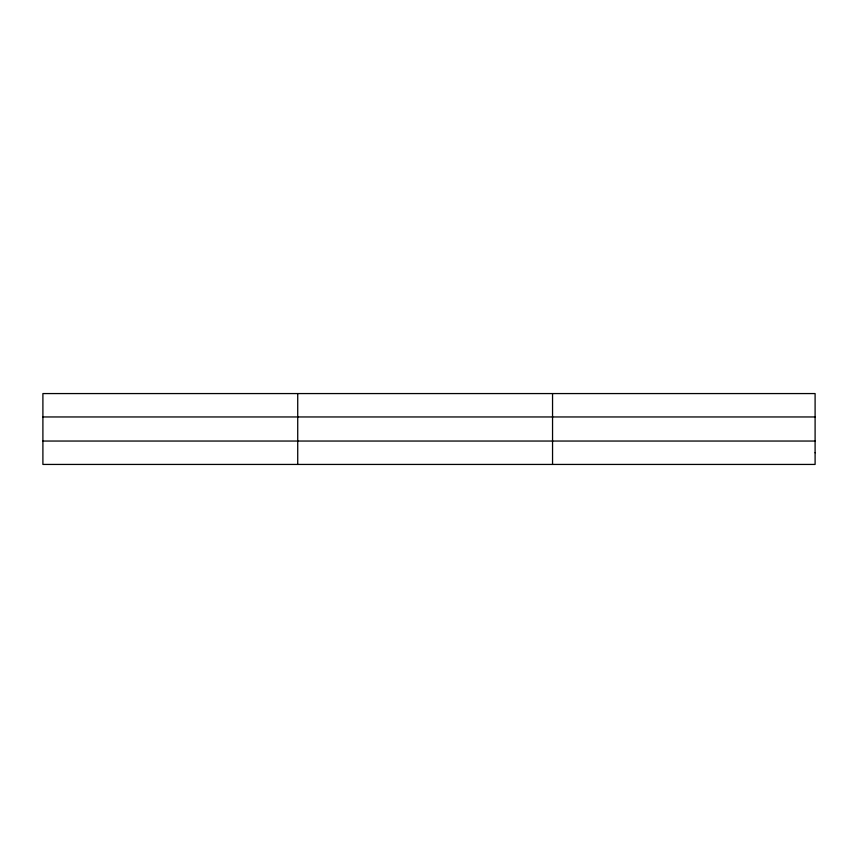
<?xml version="1.0" encoding="UTF-8"?>
<svg xmlns="http://www.w3.org/2000/svg" width="858" height="858" viewBox="0 0 858 858"><rect width="100%" height="100%" fill="white"/><g stroke="black" fill="none" stroke-linecap="round" stroke-linejoin="round"><path stroke-width="1.29" d="M297.726 393.565L297.726 464.435M552.552 393.565L552.552 464.435M42.9 416.956L815.1 416.956M42.9 441.044L815.1 441.044M815.1 452.745L815.1 464.435L42.9 464.435L42.9 393.565L815.1 393.565L815.1 452.745"/></g></svg>
